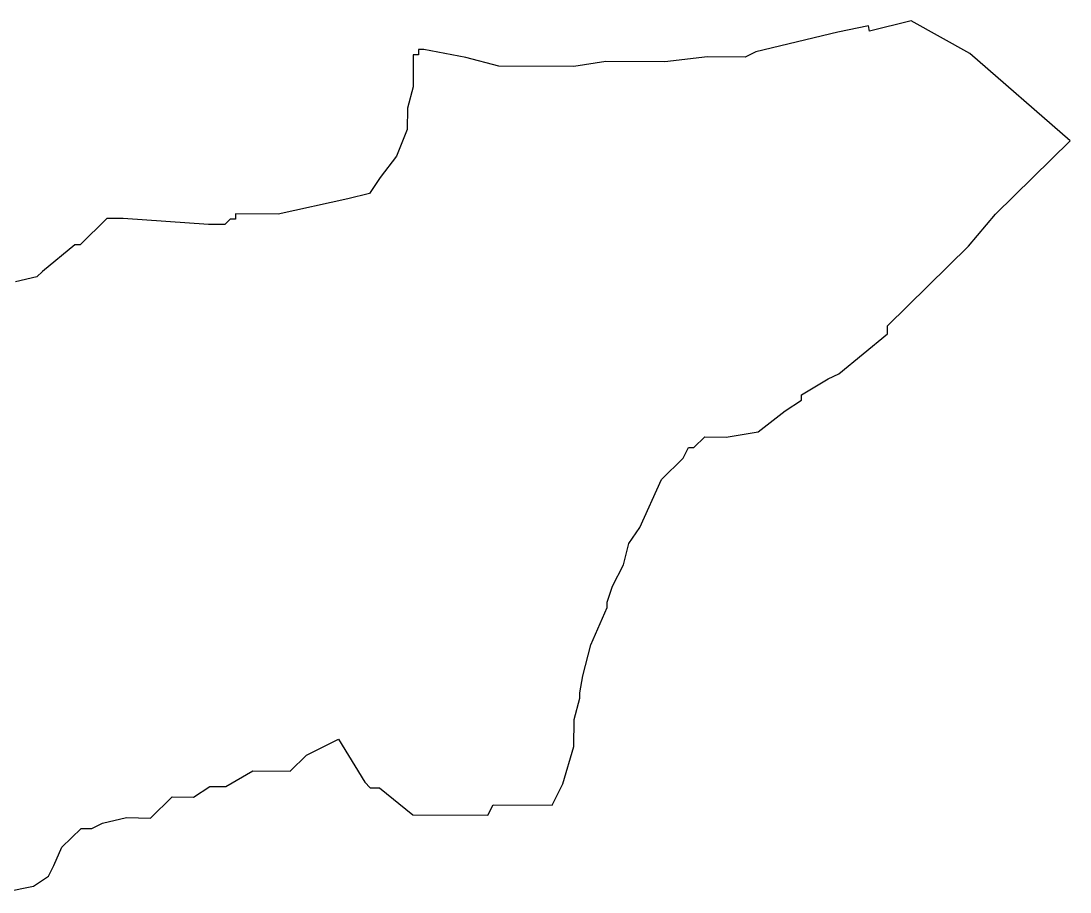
# Model space of a CAD drawing. Header units: metres. Extents: x 288707 to 293226, y 1991203 to 1993467.
# Drawn here: x 290967 to 293226, y 1991431 to 1993306 of the extents above; entities that cross this region are included whole.
import ezdxf

# ---------------------------------------------------------------- set-up
doc = ezdxf.new("R2010")
doc.units = ezdxf.units.M
doc.header["$MEASUREMENT"] = 0
doc.layers.add('VILLAGE BOUNDRY', color=10, linetype='Continuous')

msp = doc.modelspace()

# ---------------------------------------------------------------- linework, layer by layer
at = {"layer": 'VILLAGE BOUNDRY'}
msp.add_lwpolyline([(290933.5, 1991430.8), (290993.8, 1991443.6), (291026, 1991464.6), (291037.7, 1991487.6), (291054.6, 1991527.3), (291095.9, 1991567.8), (291119, 1991567.7), (291142.1, 1991579), (291193.6, 1991591.5), (291245.9, 1991589.8), (291292.4, 1991635.6), (291338.5, 1991635.2), (291373.2, 1991658), (291407.8, 1991657.7), (291465.7, 1991691.9), (291546.4, 1991691.3), (291581.2, 1991725.6), (291650.6, 1991759.7), (291707.5, 1991667), (291719, 1991655.4), (291739.1, 1991655.2), (291810.7, 1991597.1), (291972.1, 1991595.9), (291983.8, 1991618.8), (292110.6, 1991617.9), (292133.9, 1991663.8), (292157.6, 1991744.3), (292158, 1991801.9), (292169.9, 1991848), (292170, 1991859.5), (292176.7, 1991896.6), (292193.8, 1991963), (292229, 1992043.5), (292229.1, 1992055), (292240.9, 1992089.5), (292264.3, 1992135.4), (292276.1, 1992181.4), (292299.5, 1992215.8), (292346.3, 1992319.2), (292392.8, 1992364.9), (292404.5, 1992387.9), (292416, 1992387.8), (292439.2, 1992410.7), (292485.3, 1992410.4), (292554.6, 1992421.4), (292612.5, 1992467), (292647.3, 1992489.8), (292647.4, 1992501.4), (292705.2, 1992535.5), (292728.4, 1992546.9), (292832.8, 1992632.5), (292832.9, 1992649.8), (293007.1, 1992821.4), (293065.2, 1992890.1), (293226, 1993048.5), (293010.2, 1993236.3), (292883.9, 1993306.4), (292794.1, 1993284.5), (292791.6, 1993295.6), (292725.8, 1993282.5), (292549.2, 1993239.7), (292526, 1993228.4), (292445.4, 1993229), (292353.1, 1993218.2), (292226.3, 1993219.1), (292157.1, 1993208.1), (291995.7, 1993209.3), (291924.9, 1993227.4), (291834.6, 1993245.1), (291823.1, 1993245.2), (291823, 1993233.7), (291811.5, 1993233.8), (291811, 1993164.6), (291799.1, 1993118.6), (291798.7, 1993072.5), (291775.3, 1993015), (291740.3, 1992969.2), (291717, 1992934.8), (291670.8, 1992923.6), (291520.8, 1992890.2), (291428.6, 1992890.9), (291428.5, 1992879.3), (291416.9, 1992879.4), (291405.3, 1992868), (291370.8, 1992868.2), (291186.4, 1992881.1), (291151.8, 1992881.4), (291093.8, 1992824.2), (291082.3, 1992824.3), (291012.7, 1992767.2), (291001.1, 1992755.7), (290954.9, 1992744.6)], dxfattribs=at)

doc.saveas('drawing.dxf')
